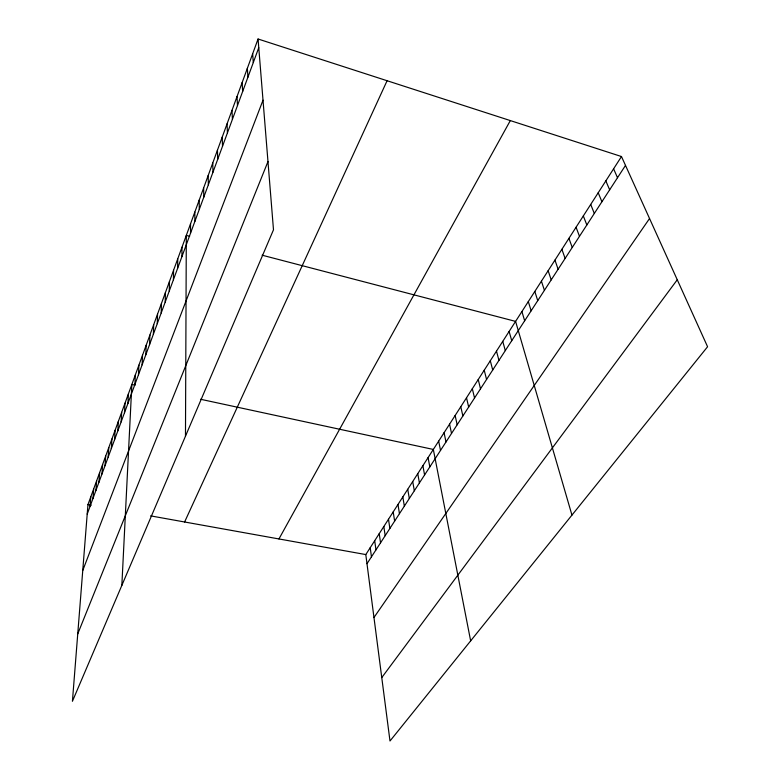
<?xml version="1.0" encoding="UTF-8"?>
<svg xmlns="http://www.w3.org/2000/svg" width="780" height="780" viewBox="0 0 780 780"><rect width="100%" height="100%" fill="white"/><g stroke="black" fill="none" stroke-linecap="round" stroke-linejoin="round"><path stroke-width="1.17" d="M190.534 233.201L190.534 223.831M185.474 436.186L186.313 235.394L189.628 236.262M181.916 256.639L181.993 247.221M177.626 268.291L177.743 258.853M173.413 279.747L173.57 270.28M169.27 291.008L169.465 281.522M165.204 302.084L165.418 292.578M161.197 312.975L161.45 303.459M157.258 323.69L157.541 314.155M153.377 334.23L153.689 324.685M149.565 344.594L149.906 335.039M145.811 354.802L146.182 345.238M142.116 364.845L142.516 355.27M138.479 374.731L138.908 365.147M134.901 384.462L135.349 374.878M121.846 585.39L131.859 384.452L135.135 385.164M127.91 403.474L128.407 393.89M124.488 412.766L125.014 403.172M121.124 421.921L121.67 412.327M117.809 430.93L118.375 421.337M114.543 439.813L115.138 430.219M111.326 448.558L111.94 438.965M108.157 457.177L108.79 447.593M105.037 465.67L105.68 456.085M101.956 474.035L102.619 464.461M98.923 482.284L99.606 472.719M95.93 490.425L96.632 480.86M92.976 498.44L93.697 488.885M90.07 506.347L90.811 496.802M258.063 39L87.955 504.601L72.423 701.288L273.488 229.788L258.063 39L621.484 156.536L707.577 346.739L389.99 741L365.8 554.57L621.484 156.536M87.204 514.137L258.765 47.687M82.748 570.502L263.016 100.181M77.746 633.877L267.979 161.577M184.607 521.986L387.085 80.73M278.947 538.951L510.315 120.588M366.99 563.706L625.501 165.409M373.971 617.507L649.545 218.527M381.771 677.586L677.264 279.776M87.955 504.601L91.26 505.196M150.599 515.873L365.8 554.57M200.509 399.253L433.329 449.446L470.652 640.867M262.119 255.197L515.59 321.389L571.954 515.102M613.606 168.821L617.507 177.723M605.846 180.892L609.648 189.832M598.221 192.767L601.916 201.737M590.713 204.448L594.311 213.457M583.333 215.943L586.833 224.971M576.069 227.253L579.481 236.311M568.922 238.378L572.247 247.465M561.883 249.327L565.12 258.433M554.96 260.11L558.109 269.236M548.145 270.719L551.207 279.864M541.427 281.171L544.42 290.335M534.826 291.457L537.732 300.641M528.313 301.587L531.141 310.781M521.908 311.561L524.657 320.775M509.125 331.461L511.729 340.694M502.759 341.367L505.294 350.61M496.49 351.136L498.956 360.38M490.308 360.75L492.706 370.003M484.234 370.217L486.564 379.47M478.238 379.538L480.509 388.81M472.329 388.732L474.542 397.995M466.518 397.79L468.663 407.053M460.785 406.712L462.872 415.984M455.14 415.506L457.158 424.778M449.563 424.174L451.532 433.446M444.073 432.715L445.994 441.987M438.662 441.139L440.524 450.411M428.074 457.636L429.819 466.889M422.887 465.719L424.583 474.962M417.768 473.684L419.416 482.927M412.718 481.533L414.326 490.776M407.745 489.284L409.305 498.517M402.831 496.928L404.342 506.152M397.985 504.475L399.457 513.688M393.208 511.914L394.631 521.118M388.489 519.256L389.873 528.45M383.828 526.51L385.174 535.694M379.236 533.657L380.533 542.831M374.702 540.725L375.96 549.88M370.227 547.687L371.446 556.842M252.661 53.81L253.295 62.566M247.348 68.338L247.933 77.171M242.141 82.602L242.658 91.494M237.022 96.613L237.481 105.563M231.992 110.36L232.411 119.369M227.058 123.874L227.419 132.931M222.212 137.143L222.524 146.25M217.445 150.179L217.708 159.325M212.764 162.981L212.979 172.175M208.172 175.578L208.338 184.811M203.648 187.951L203.775 197.223M199.202 200.109L199.28 209.42M194.834 212.072L194.873 221.413"/></g></svg>
